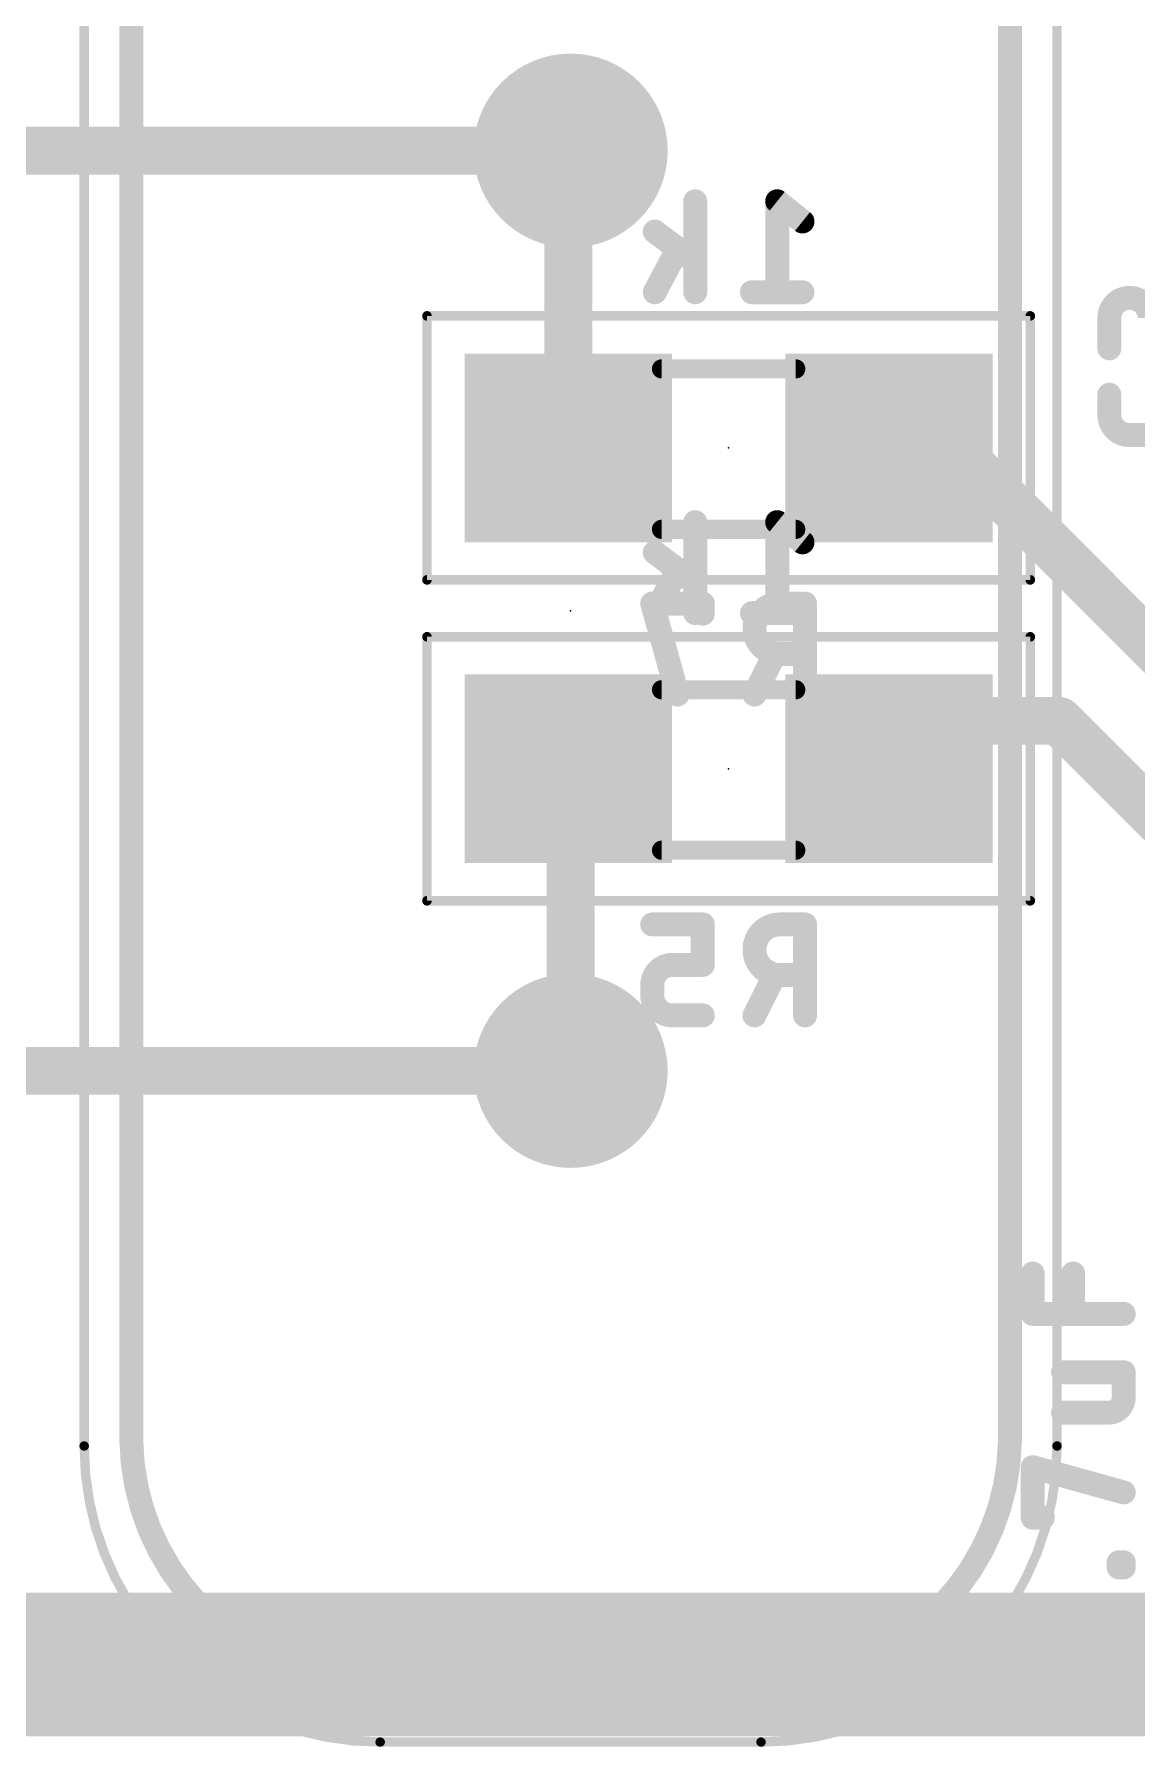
# Model space of a CAD drawing. Extents: x 0 to 6.01, y 0 to 3.
# Drawn here: x 4.584 to 4.8142, y 1.6378 to 1.9954 of the extents above; entities that cross this region are included whole.
import ezdxf

# ---------------------------------------------------------------- set-up
doc = ezdxf.new("R2010")
doc.units = 0
for name, color, linetype in [('1', 12, 'CONTINUOUS'), ('16', 132, 'CONTINUOUS'), ('17', 110, 'CONTINUOUS'), ('21', 253, 'CONTINUOUS'), ('23', 53, 'CONTINUOUS'), ('24', 53, 'CONTINUOUS'), ('25', 253, 'CONTINUOUS'), ('26', 253, 'CONTINUOUS'), ('27', 253, 'CONTINUOUS'), ('28', 253, 'CONTINUOUS'), ('39', 12, 'CONTINUOUS'), ('40', 132, 'CONTINUOUS'), ('51', 253, 'CONTINUOUS'), ('52', 253, 'CONTINUOUS')]:
    doc.layers.add(name, color=color, linetype=linetype)

# ---------------------------------------------------------------- blocks, each defined once
blk = doc.blocks.new('RECT')
blk.add_solid([(-0.5, -0.5), (0.5, -0.5), (-0.5, 0.5), (0.5, 0.5)])
blk = doc.blocks.new('ROUNDP')
at = {"const_width": 0.5}
blk.add_lwpolyline([(0, -0.25, 1), (0, 0.25, 1), (0, -0.25)], format="xyb", dxfattribs=at)

msp = doc.modelspace()

# ---------------------------------------------------------------- linework, layer by layer
at = {"layer": '1'}
for points, const_width in [([(4.696, 1.971063), (4.487402, 1.971063)], 0.01), ([(4.696, 1.778937), (4.485528, 1.778937)], 0.01), ([(4.836465, 1.655), (4.48, 1.655)], 0.03)]:
    msp.add_lwpolyline(points, dxfattribs=dict(at, const_width=const_width))
at = {"layer": '1', "const_width": 0.005}
for points in [[(4.696, 1.968563, 1), (4.696, 1.973563)], [(4.696, 1.776437, 1), (4.696, 1.781437)]]:
    msp.add_lwpolyline(points, format="xyb", dxfattribs=at)
at = {"layer": '16', "const_width": 0.01}
for points in [[(4.696, 1.971063), (4.695535, 1.970598)], [(4.695535, 1.970598), (4.695535, 1.909)], [(4.776, 1.909), (4.762465, 1.909)], [(4.841024, 1.843976), (4.776, 1.909)], [(4.772465, 1.852), (4.762465, 1.842)], [(4.798, 1.852), (4.772465, 1.852)], [(4.83652, 1.81348), (4.798, 1.852)], [(4.696, 1.841535), (4.695535, 1.842)], [(4.696, 1.841535), (4.696, 1.778937)]]:
    msp.add_lwpolyline(points, dxfattribs=at)
at = {"layer": '16', "const_width": 0.005}
for points in [[(4.698035, 1.970598, 1), (4.693035, 1.970598)], [(4.693768, 1.972366, 1), (4.697303, 1.968831)], [(4.697768, 1.969295, 1), (4.694232, 1.972831)], [(4.762465, 1.9115, 1), (4.762465, 1.9065)], [(4.777768, 1.910768, 1), (4.774232, 1.907232)], [(4.776, 1.9065, 1), (4.776, 1.9115)], [(4.693035, 1.909, 1), (4.698035, 1.909)], [(4.772465, 1.8545, 1), (4.772465, 1.8495)], [(4.774232, 1.850232, 1), (4.770697, 1.853768)], [(4.799768, 1.853768, 1), (4.796232, 1.850232)], [(4.798, 1.8495, 1), (4.798, 1.8545)], [(4.697303, 1.843768, 1), (4.693768, 1.840232)], [(4.6985, 1.841535, 1), (4.6935, 1.841535)], [(4.694232, 1.839768, 1), (4.697768, 1.843303)], [(4.760697, 1.843768, 1), (4.764232, 1.840232)], [(4.6935, 1.778937, 1), (4.6985, 1.778937)]]:
    msp.add_lwpolyline(points, format="xyb", dxfattribs=at)
at = {"layer": '21', "const_width": 0.005}
for points in [[(4.604268, 1.701575), (4.604268, 2.048425)], [(4.787732, 2.048425), (4.787732, 1.701575)], [(4.735764, 1.651575), (4.656236, 1.651575)]]:
    msp.add_lwpolyline(points, dxfattribs=at)
at = {"layer": '21'}
for points, const_width in [([(4.604268, 1.701575, 0.414214), (4.656236, 1.651575)], 0.005), ([(4.605517, 1.701599, 1), (4.603018, 1.701551)], 0.0025), ([(4.603018, 1.701575, 1), (4.605518, 1.701575)], 0.0025), ([(4.735764, 1.651575, 0.414214), (4.787732, 1.701575)], 0.005), ([(4.786482, 1.701575, 1), (4.788982, 1.701575)], 0.0025), ([(4.788982, 1.701551, 1), (4.786483, 1.701599)], 0.0025), ([(4.656236, 1.652825, 1), (4.656236, 1.650325)], 0.0025), ([(4.65626, 1.650325, 1), (4.656212, 1.652825)], 0.0025), ([(4.735788, 1.652825, 1), (4.73574, 1.650325)], 0.0025), ([(4.735764, 1.650325, 1), (4.735764, 1.652825)], 0.0025)]:
    msp.add_lwpolyline(points, format="xyb", dxfattribs=dict(at, const_width=const_width))
at = {"layer": '23'}
msp.add_point((4.696, 1.875), dxfattribs=at)
at = {"layer": '24'}
for p in [(4.729, 1.909), (4.729, 1.842)]:
    msp.add_point(p, dxfattribs=at)
at = {"layer": '25'}
for points, const_width in [([(4.816944, 1.936112, 1), (4.8085, 1.936112)], 0.005), ([(4.80975, 1.936112, 1), (4.80725, 1.936112)], 0.0025), ([(4.80725, 1.936112, 1), (4.80975, 1.936112)], 0.0025), ([(4.80725, 1.929779, 1), (4.80975, 1.929779)], 0.0025), ([(4.80975, 1.92011, 1), (4.80725, 1.92011)], 0.0025), ([(4.8085, 1.915888, 0.414196), (4.812722, 1.911666)], 0.005), ([(4.80975, 1.915888, 1), (4.80725, 1.915888)], 0.0025), ([(4.80725, 1.915888, 1), (4.80975, 1.915888)], 0.0025), ([(4.812722, 1.912916, 1), (4.812722, 1.910416)], 0.0025), ([(4.812722, 1.910416, 1), (4.812722, 1.912916)], 0.0025)]:
    msp.add_lwpolyline(points, format="xyb", dxfattribs=dict(at, const_width=const_width))
at = {"layer": '25', "const_width": 0.005}
for points in [[(4.8085, 1.929779), (4.8085, 1.936112)], [(4.8085, 1.915888), (4.8085, 1.92011)], [(4.823278, 1.911666), (4.812722, 1.911666)]]:
    msp.add_lwpolyline(points, dxfattribs=at)
at = {"layer": '26'}
for points, const_width in [([(4.714252, 1.876835, 1), (4.711843, 1.876165)], 0.0025), ([(4.713048, 1.87775, 1), (4.713048, 1.87525)], 0.0025), ([(4.724853, 1.8765, 1), (4.722353, 1.8765)], 0.0025), ([(4.723603, 1.87525, 1), (4.723603, 1.87775)], 0.0025), ([(4.739675, 1.8765, 1), (4.739675, 1.865944)], 0.005), ([(4.739675, 1.87775, 1), (4.739675, 1.87525)], 0.0025), ([(4.739675, 1.87525, 1), (4.739675, 1.87775)], 0.0025), ([(4.746202, 1.8765, 1), (4.743702, 1.8765)], 0.0025), ([(4.744952, 1.87525, 1), (4.744952, 1.87775)], 0.0025), ([(4.722353, 1.874389, 1), (4.724853, 1.874389)], 0.0025), ([(4.739737, 1.865385, 1), (4.737501, 1.866503)], 0.0025), ([(4.739675, 1.867194, 1), (4.739675, 1.864694)], 0.0025), ([(4.739675, 1.864694, 1), (4.739675, 1.867194)], 0.0025), ([(4.744952, 1.864694, 1), (4.744952, 1.867194)], 0.0025), ([(4.717121, 1.857165, 1), (4.71953, 1.857835)], 0.0025), ([(4.733279, 1.858059, 1), (4.735515, 1.856941)], 0.0025), ([(4.743702, 1.8575, 1), (4.746202, 1.8575)], 0.0025), ([(4.713048, 1.81075, 1), (4.713048, 1.80825)], 0.0025), ([(4.724853, 1.8095, 1), (4.722353, 1.8095)], 0.0025), ([(4.723603, 1.80825, 1), (4.723603, 1.81075)], 0.0025), ([(4.739675, 1.8095, 1), (4.739675, 1.798944)], 0.005), ([(4.739675, 1.81075, 1), (4.739675, 1.80825)], 0.0025), ([(4.739675, 1.80825, 1), (4.739675, 1.81075)], 0.0025), ([(4.746202, 1.8095, 1), (4.743702, 1.8095)], 0.0025), ([(4.744952, 1.80825, 1), (4.744952, 1.81075)], 0.0025), ([(4.71727, 1.801055, 0.414214), (4.713048, 1.796833)], 0.005), ([(4.71727, 1.802305, 1), (4.71727, 1.799805)], 0.0025), ([(4.71727, 1.799805, 1), (4.71727, 1.802305)], 0.0025), ([(4.722353, 1.801055, 1), (4.724853, 1.801055)], 0.0025), ([(4.723603, 1.799805, 1), (4.723603, 1.802305)], 0.0025), ([(4.714298, 1.796833, 1), (4.711798, 1.796833)], 0.0025), ([(4.739737, 1.798385, 1), (4.737501, 1.799503)], 0.0025), ([(4.739675, 1.800194, 1), (4.739675, 1.797694)], 0.0025), ([(4.739675, 1.797694, 1), (4.739675, 1.800194)], 0.0025), ([(4.744952, 1.797694, 1), (4.744952, 1.800194)], 0.0025), ([(4.711798, 1.796833, 1), (4.714298, 1.796833)], 0.0025), ([(4.713048, 1.794722, 0.414214), (4.71727, 1.7905)], 0.005), ([(4.714298, 1.794722, 1), (4.711798, 1.794722)], 0.0025), ([(4.711798, 1.794722, 1), (4.714298, 1.794722)], 0.0025), ([(4.71727, 1.79175, 1), (4.71727, 1.78925)], 0.0025), ([(4.71727, 1.78925, 1), (4.71727, 1.79175)], 0.0025), ([(4.723603, 1.78925, 1), (4.723603, 1.79175)], 0.0025), ([(4.733279, 1.791059, 1), (4.735515, 1.789941)], 0.0025), ([(4.743702, 1.7905, 1), (4.746202, 1.7905)], 0.0025)]:
    msp.add_lwpolyline(points, format="xyb", dxfattribs=dict(at, const_width=const_width))
at = {"layer": '26', "const_width": 0.005}
for points in [[(4.723603, 1.8765), (4.713048, 1.8765)], [(4.713048, 1.8765), (4.718326, 1.8575)], [(4.723603, 1.874389), (4.723603, 1.8765)], [(4.744952, 1.8765), (4.739675, 1.8765)], [(4.744952, 1.8575), (4.744952, 1.8765)], [(4.734397, 1.8575), (4.738619, 1.865944)], [(4.739675, 1.865944), (4.744952, 1.865944)], [(4.723603, 1.8095), (4.713048, 1.8095)], [(4.723603, 1.801055), (4.723603, 1.8095)], [(4.744952, 1.8095), (4.739675, 1.8095)], [(4.744952, 1.7905), (4.744952, 1.8095)], [(4.71727, 1.801055), (4.723603, 1.801055)], [(4.713048, 1.794722), (4.713048, 1.796833)], [(4.734397, 1.7905), (4.738619, 1.798944)], [(4.739675, 1.798944), (4.744952, 1.798944)], [(4.723603, 1.7905), (4.71727, 1.7905)]]:
    msp.add_lwpolyline(points, dxfattribs=at)
at = {"layer": '27', "const_width": 0.005}
for points in [[(4.7925, 1.728176), (4.7925, 1.73662)], [(4.800945, 1.728176), (4.800945, 1.73662)], [(4.8115, 1.728176), (4.7925, 1.728176)], [(4.8115, 1.715999), (4.798833, 1.715999)], [(4.8115, 1.710721), (4.8115, 1.715999)], [(4.798833, 1.707555), (4.808333, 1.707555)], [(4.7925, 1.685619), (4.7925, 1.696175)], [(4.7925, 1.696175), (4.8115, 1.690897)], [(4.794611, 1.685619), (4.7925, 1.685619)], [(4.810445, 1.67525), (4.810445, 1.676305)], [(4.810445, 1.676305), (4.8115, 1.676305)], [(4.8115, 1.67525), (4.810445, 1.67525)], [(4.8115, 1.676305), (4.8115, 1.67525)], [(4.807278, 1.65538), (4.807278, 1.665935)], [(4.803056, 1.662768), (4.8115, 1.662768)], [(4.7925, 1.659602), (4.807278, 1.65538)]]:
    msp.add_lwpolyline(points, dxfattribs=at)
at = {"layer": '27'}
for points, const_width in [([(4.79375, 1.73662, 1), (4.79125, 1.73662)], 0.0025), ([(4.802195, 1.73662, 1), (4.799695, 1.73662)], 0.0025), ([(4.7925, 1.729426, 1), (4.7925, 1.726926)], 0.0025), ([(4.8115, 1.726926, 1), (4.8115, 1.729426)], 0.0025), ([(4.79125, 1.728176, 1), (4.79375, 1.728176)], 0.0025), ([(4.799695, 1.728176, 1), (4.802195, 1.728176)], 0.0025), ([(4.798833, 1.717249, 1), (4.798833, 1.714749)], 0.0025), ([(4.81275, 1.715999, 1), (4.81025, 1.715999)], 0.0025), ([(4.8115, 1.714749, 1), (4.8115, 1.717249)], 0.0025), ([(4.808333, 1.707555, 0.414214), (4.8115, 1.710721)], 0.005), ([(4.81275, 1.710721, 1), (4.81025, 1.710721)], 0.0025), ([(4.798833, 1.708805, 1), (4.798833, 1.706305)], 0.0025), ([(4.808333, 1.708805, 1), (4.808333, 1.706305)], 0.0025), ([(4.808333, 1.706305, 1), (4.808333, 1.708805)], 0.0025), ([(4.81025, 1.710721, 1), (4.81275, 1.710721)], 0.0025), ([(4.79375, 1.696175, 1), (4.79125, 1.696175)], 0.0025), ([(4.792835, 1.697379, 1), (4.792165, 1.69497)], 0.0025), ([(4.811165, 1.689693, 1), (4.811835, 1.692101)], 0.0025), ([(4.7925, 1.686869, 1), (4.7925, 1.684369)], 0.0025), ([(4.794611, 1.684369, 1), (4.794611, 1.686869)], 0.0025), ([(4.79125, 1.685619, 1), (4.79375, 1.685619)], 0.0025), ([(4.811695, 1.676305, 1), (4.809195, 1.676305)], 0.0025), ([(4.810445, 1.677555, 1), (4.810445, 1.675055)], 0.0025), ([(4.810445, 1.6765, 1), (4.810445, 1.674)], 0.0025), ([(4.81275, 1.676305, 1), (4.81025, 1.676305)], 0.0025), ([(4.8115, 1.675055, 1), (4.8115, 1.677555)], 0.0025), ([(4.8115, 1.674, 1), (4.8115, 1.6765)], 0.0025), ([(4.809195, 1.67525, 1), (4.811695, 1.67525)], 0.0025), ([(4.81025, 1.67525, 1), (4.81275, 1.67525)], 0.0025), ([(4.808528, 1.665935, 1), (4.806028, 1.665935)], 0.0025), ([(4.803056, 1.664018, 1), (4.803056, 1.661518)], 0.0025), ([(4.8115, 1.661518, 1), (4.8115, 1.664018)], 0.0025), ([(4.792843, 1.660804, 1), (4.792157, 1.6584)], 0.0025), ([(4.806028, 1.65538, 1), (4.808528, 1.65538)], 0.0025), ([(4.806934, 1.654178, 1), (4.807621, 1.656582)], 0.0025)]:
    msp.add_lwpolyline(points, format="xyb", dxfattribs=dict(at, const_width=const_width))
at = {"layer": '28', "const_width": 0.005}
for points in [[(4.722024, 1.9415), (4.722024, 1.9605)], [(4.744421, 1.956278), (4.739143, 1.9605)], [(4.739143, 1.9605), (4.739143, 1.9415)], [(4.713579, 1.954167), (4.722024, 1.947833)], [(4.713579, 1.9415), (4.718329, 1.950472)], [(4.744421, 1.9415), (4.733865, 1.9415)], [(4.722024, 1.8745), (4.722024, 1.8935)], [(4.744421, 1.889278), (4.739143, 1.8935)], [(4.739143, 1.8935), (4.739143, 1.8745)], [(4.713579, 1.887167), (4.722024, 1.880833)], [(4.713579, 1.8745), (4.718329, 1.883472)], [(4.744421, 1.8745), (4.733865, 1.8745)]]:
    msp.add_lwpolyline(points, dxfattribs=at)
at = {"layer": '28', "const_width": 0.0025}
for points in [[(4.723274, 1.9605, 1), (4.720774, 1.9605)], [(4.739924, 1.961476, 1), (4.738362, 1.959524)], [(4.740393, 1.9605, 1), (4.737893, 1.9605)], [(4.714329, 1.955167, 1), (4.712829, 1.953167)], [(4.74364, 1.955302, 1), (4.745201, 1.957254)], [(4.719434, 1.949887, 1), (4.717225, 1.951057)], [(4.721274, 1.946833, 1), (4.722774, 1.948833)], [(4.712475, 1.942085, 1), (4.714684, 1.940915)], [(4.720774, 1.9415, 1), (4.723274, 1.9415)], [(4.733865, 1.94275, 1), (4.733865, 1.94025)], [(4.737893, 1.9415, 1), (4.740393, 1.9415)], [(4.744421, 1.94025, 1), (4.744421, 1.94275)], [(4.723274, 1.8935, 1), (4.720774, 1.8935)], [(4.739924, 1.894476, 1), (4.738362, 1.892524)], [(4.740393, 1.8935, 1), (4.737893, 1.8935)], [(4.714329, 1.888167, 1), (4.712829, 1.886167)], [(4.74364, 1.888302, 1), (4.745201, 1.890254)], [(4.719434, 1.882887, 1), (4.717225, 1.884057)], [(4.721274, 1.879833, 1), (4.722774, 1.881833)], [(4.712475, 1.875085, 1), (4.714684, 1.873915)], [(4.720774, 1.8745, 1), (4.723274, 1.8745)], [(4.733865, 1.87575, 1), (4.733865, 1.87325)], [(4.737893, 1.8745, 1), (4.740393, 1.8745)], [(4.744421, 1.87325, 1), (4.744421, 1.87575)]]:
    msp.add_lwpolyline(points, format="xyb", dxfattribs=at)
at = {"layer": '39', "const_width": 0.001969}
for points in [[(4.594425, 1.700591), (4.594425, 2.049409)], [(4.797575, 2.049409), (4.797575, 1.700591)], [(4.735764, 1.63878), (4.656236, 1.63878)]]:
    msp.add_lwpolyline(points, dxfattribs=at)
at = {"layer": '39'}
for points, const_width in [([(4.594425, 1.700591, 0.414214), (4.656236, 1.63878)], 0.001969), ([(4.594917, 1.700591, 1), (4.593933, 1.700591)], 0.000984), ([(4.593933, 1.700591, 1), (4.594917, 1.700591)], 0.000984), ([(4.735764, 1.63878, 0.414214), (4.797575, 1.700591)], 0.001969), ([(4.798067, 1.700591, 1), (4.797083, 1.700591)], 0.000984), ([(4.797083, 1.700591, 1), (4.798067, 1.700591)], 0.000984), ([(4.656236, 1.639272, 1), (4.656236, 1.638287)], 0.000984), ([(4.656236, 1.638287, 1), (4.656236, 1.639272)], 0.000984), ([(4.735764, 1.639272, 1), (4.735764, 1.638287)], 0.000984), ([(4.735764, 1.638287, 1), (4.735764, 1.639272)], 0.000984)]:
    msp.add_lwpolyline(points, format="xyb", dxfattribs=dict(at, const_width=const_width))
at = {"layer": '40', "const_width": 0.002}
for points in [[(4.791992, 1.936559), (4.666008, 1.936559)], [(4.666008, 1.936559), (4.666008, 1.881441)], [(4.791992, 1.881441), (4.791992, 1.936559)], [(4.666008, 1.881441), (4.791992, 1.881441)], [(4.791992, 1.869559), (4.666008, 1.869559)], [(4.666008, 1.869559), (4.666008, 1.814441)], [(4.791992, 1.814441), (4.791992, 1.869559)], [(4.666008, 1.814441), (4.791992, 1.814441)]]:
    msp.add_lwpolyline(points, dxfattribs=at)
at = {"layer": '40', "const_width": 0.001}
for points in [[(4.666008, 1.937059, 1), (4.666008, 1.936059)], [(4.666508, 1.936559, 1), (4.665508, 1.936559)], [(4.792492, 1.936559, 1), (4.791492, 1.936559)], [(4.791992, 1.936059, 1), (4.791992, 1.937059)], [(4.666008, 1.881941, 1), (4.666008, 1.880941)], [(4.665508, 1.881441, 1), (4.666508, 1.881441)], [(4.791492, 1.881441, 1), (4.792492, 1.881441)], [(4.791992, 1.880941, 1), (4.791992, 1.881941)], [(4.666008, 1.870059, 1), (4.666008, 1.869059)], [(4.666508, 1.869559, 1), (4.665508, 1.869559)], [(4.792492, 1.869559, 1), (4.791492, 1.869559)], [(4.791992, 1.869059, 1), (4.791992, 1.870059)], [(4.666008, 1.814941, 1), (4.666008, 1.813941)], [(4.665508, 1.814441, 1), (4.666508, 1.814441)], [(4.791492, 1.814441, 1), (4.792492, 1.814441)], [(4.791992, 1.813941, 1), (4.791992, 1.814941)]]:
    msp.add_lwpolyline(points, format="xyb", dxfattribs=at)
at = {"layer": '51', "const_width": 0.005}
for points in [[(4.604268, 1.701575), (4.604268, 2.048425)], [(4.787732, 2.048425), (4.787732, 1.701575)], [(4.735764, 1.651575), (4.656236, 1.651575)]]:
    msp.add_lwpolyline(points, dxfattribs=at)
at = {"layer": '51'}
for points, const_width in [([(4.604268, 1.701575, 0.414214), (4.656236, 1.651575)], 0.005), ([(4.605517, 1.701599, 1), (4.603018, 1.701551)], 0.0025), ([(4.603018, 1.701575, 1), (4.605518, 1.701575)], 0.0025), ([(4.735764, 1.651575, 0.414214), (4.787732, 1.701575)], 0.005), ([(4.786482, 1.701575, 1), (4.788982, 1.701575)], 0.0025), ([(4.788982, 1.701551, 1), (4.786483, 1.701599)], 0.0025), ([(4.656236, 1.652825, 1), (4.656236, 1.650325)], 0.0025), ([(4.65626, 1.650325, 1), (4.656212, 1.652825)], 0.0025), ([(4.735788, 1.652825, 1), (4.73574, 1.650325)], 0.0025), ([(4.735764, 1.650325, 1), (4.735764, 1.652825)], 0.0025)]:
    msp.add_lwpolyline(points, format="xyb", dxfattribs=dict(at, const_width=const_width))
at = {"layer": '52', "const_width": 0.004}
for points in [[(4.714984, 1.925496), (4.743016, 1.925496)], [(4.714984, 1.891992), (4.743016, 1.891992)], [(4.714984, 1.858496), (4.743016, 1.858496)], [(4.714984, 1.824992), (4.743016, 1.824992)]]:
    msp.add_lwpolyline(points, dxfattribs=at)
at = {"layer": '52', "const_width": 0.002}
for points in [[(4.714984, 1.926496, 1), (4.714984, 1.924496)], [(4.743016, 1.924496, 1), (4.743016, 1.926496)], [(4.714984, 1.892992, 1), (4.714984, 1.890992)], [(4.743016, 1.890992, 1), (4.743016, 1.892992)], [(4.714984, 1.859496, 1), (4.714984, 1.857496)], [(4.743016, 1.857496, 1), (4.743016, 1.859496)], [(4.714984, 1.825992, 1), (4.714984, 1.823992)], [(4.743016, 1.823992, 1), (4.743016, 1.825992)]]:
    msp.add_lwpolyline(points, format="xyb", dxfattribs=at)

# ---------------------------------------------------------------- block references
at = {"layer": '16', "xscale": 0.043307, "yscale": 0.03937}
for p in [(4.695535, 1.909), (4.762465, 1.909), (4.695535, 1.842), (4.762465, 1.842)]:
    msp.add_blockref('RECT', p, dxfattribs=at)
at = {"layer": '17', "xscale": 0.040551, "yscale": 0.040551, "rotation": 270}
for p in [(4.696, 1.971063), (4.696, 1.971063), (4.696, 1.778937), (4.696, 1.778937)]:
    msp.add_blockref('ROUNDP', p, dxfattribs=at)
at = {"layer": '52', "xscale": 0.019689, "yscale": 0.037402}
for p in [(4.705844, 1.908799), (4.751844, 1.908799), (4.705844, 1.841799), (4.751844, 1.841799)]:
    msp.add_blockref('RECT', p, dxfattribs=at)

doc.saveas('drawing.dxf')
